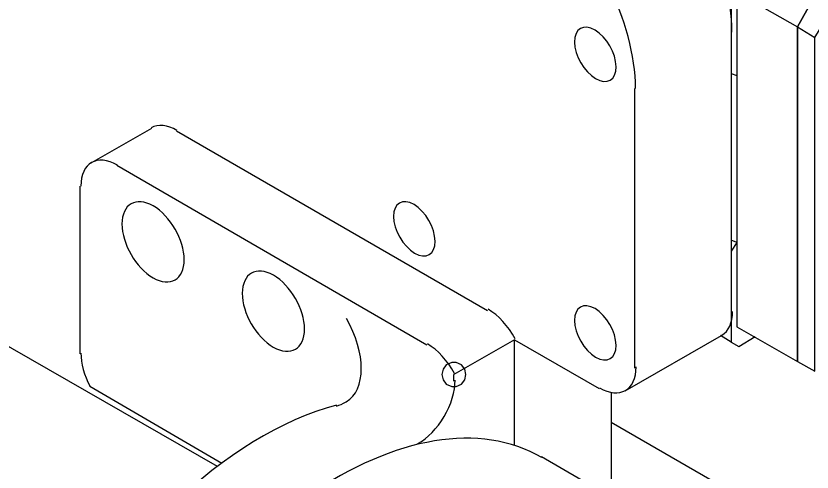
# Model space of a CAD drawing. Extents: x 23 to 317, y -101 to 289.
# Drawn here: x 118.8 to 129.82, y 66.2 to 72.52 of the extents above; entities that cross this region are included whole.
import ezdxf

# ---------------------------------------------------------------- set-up
doc = ezdxf.new("R2010")
doc.units = 0
doc.layers.get('0').update_dxf_attribs({"linetype": 'CONTINUOUS'})

msp = doc.modelspace()

# ---------------------------------------------------------------- linework, layer by layer
at = {"color": 7}
for points in [[(128.973647, 73.197896), (128.77853, 72.852689), (129.619035, 72.3724), (129.814152, 72.717607), (128.973647, 73.197896)], [(128.703485, 72.98777), (128.703485, 71.727012), (128.77853, 71.696994), (128.77853, 69.385605), (128.703485, 69.415623)], [(128.77853, 72.852689), (128.77853, 68.214901), (129.619035, 67.734613), (129.619035, 72.3724)], [(129.814152, 72.717607), (129.619035, 72.3724), (129.859179, 72.22231), (130.069306, 72.567517)], [(129.619035, 72.3724), (129.619035, 67.734613), (129.859179, 67.599531), (129.859179, 72.22231)], [(128.703485, 72.282346), (128.703485, 68.425028)], [(127.367682, 67.644558), (127.367682, 71.516886)], [(120.673659, 70.961552), (119.833153, 70.481263)], [(121.018866, 70.931534), (125.326455, 68.440037)], [(124.48595, 67.959748), (120.19337, 70.451245)], [(119.683063, 70.166074), (119.683063, 67.839676)], [(128.77853, 69.385605), (128.703485, 69.265533), (128.703485, 68.004775), (128.553394, 68.094829)], [(121.589209, 66.278738), (118.212179, 68.214901)], [(125.70168, 68.034793), (124.861175, 67.554504)], [(125.70168, 66.578918), (125.70168, 68.034793), (126.872384, 67.359387)], [(125.70168, 66.578918), (125.70168, 68.034793)], [(127.232601, 67.329369), (128.568403, 68.094829)], [(128.703485, 68.004775), (128.808548, 67.944739), (129.033683, 68.07982)], [(124.861175, 67.46445), (124.861175, 67.554504)], [(121.649245, 66.323765), (119.818144, 67.389405)], [(127.037483, 67.299351), (127.037483, 65.858485)], [(127.037483, 66.894107), (163.404341, 45.881478)], [(127.652853, 65.498268), (126.076906, 66.413819)]]:
    msp.add_lwpolyline(points, dxfattribs=at)
msp.add_lwpolyline([(125.026275, 67.554504), (125.011266, 67.629549), (124.966238, 67.689585), (124.891193, 67.719604), (124.831157, 67.719604), (124.756112, 67.689585), (124.711085, 67.629549), (124.696076, 67.554504), (124.711085, 67.479459), (124.756112, 67.419423), (124.831157, 67.389405), (124.891193, 67.389405), (124.966238, 67.419423), (125.011266, 67.479459), (125.026275, 67.554504), (125.026275, 67.554504)], close=True, dxfattribs=at)
for points in [[(128.712519, 72.298021), (128.7116, 72.751274), (128.572571, 73.270174), (128.319853, 73.763585)], [(127.376717, 71.517552), (127.375797, 71.970805), (127.236769, 72.489705), (126.98405, 72.983116)], [(126.816397, 72.324676), (126.657127, 72.418848), (126.52956, 72.345202), (126.531468, 72.160184)], [(127.108237, 71.819156), (127.106329, 72.004174), (126.975668, 72.230503), (126.816397, 72.324676)], [(126.531468, 72.160184), (126.533376, 71.975166), (126.664037, 71.748837), (126.823308, 71.654664)], [(126.823308, 71.654664), (126.982578, 71.560492), (127.110145, 71.634137), (127.108237, 71.819156)], [(121.027087, 70.936192), (120.893205, 71.013281), (120.764731, 71.025842), (120.669928, 70.971111)], [(120.201591, 70.455903), (119.922796, 70.616433), (119.696467, 70.485772), (119.696071, 70.164063)], [(120.697267, 69.890051), (120.45929, 70.026769), (120.265882, 69.915114), (120.265277, 69.640661)], [(124.309891, 69.908223), (124.150621, 70.002395), (124.023054, 69.92875), (124.024962, 69.743732)], [(124.60173, 69.402703), (124.599822, 69.587722), (124.469161, 69.814051), (124.309891, 69.908223)], [(121.127067, 69.145558), (121.127671, 69.420011), (120.935243, 69.753332), (120.697267, 69.890051)], [(124.024962, 69.743732), (124.02687, 69.558713), (124.157531, 69.332384), (124.316801, 69.238212)], [(120.265277, 69.640661), (120.264673, 69.366207), (120.457101, 69.032887), (120.695077, 68.896168)], [(124.316801, 69.238212), (124.476071, 69.14404), (124.603639, 69.217685), (124.60173, 69.402703)], [(120.695077, 68.896168), (120.933054, 68.759449), (121.126462, 68.871105), (121.127067, 69.145558)], [(122.363268, 68.929473), (122.125292, 69.066192), (121.931883, 68.954536), (121.931279, 68.680083)], [(122.793068, 68.184981), (122.793673, 68.459434), (122.601245, 68.792755), (122.363268, 68.929473)], [(121.931279, 68.680083), (121.930674, 68.40563), (122.123102, 68.072309), (122.361079, 67.935591)], [(126.816397, 68.467357), (126.657127, 68.561529), (126.52956, 68.487884), (126.531468, 68.302866)], [(127.108237, 67.961837), (127.106329, 68.146856), (126.975668, 68.373185), (126.816397, 68.467357)], [(125.710706, 68.048865), (125.615092, 68.227565), (125.47833, 68.376987), (125.334676, 68.459703)], [(128.572134, 68.100279), (128.666938, 68.155009), (128.720304, 68.272548), (128.720494, 68.427038)], [(123.3715, 67.177903), (123.647885, 67.337462), (123.64852, 67.853812), (123.372919, 68.331204)], [(126.531468, 68.302866), (126.533376, 68.117847), (126.664037, 67.891518), (126.823308, 67.797346)], [(122.361079, 67.935591), (122.599055, 67.798872), (122.792463, 67.910528), (122.793068, 68.184981)], [(124.870201, 67.568577), (124.774587, 67.747276), (124.637824, 67.896699), (124.494171, 67.979414)], [(126.823308, 67.797346), (126.982578, 67.703174), (127.110145, 67.776819), (127.108237, 67.961837)], [(119.696071, 67.852674), (119.695895, 67.709398), (119.741486, 67.544798), (119.824128, 67.390342)], [(126.879172, 67.369739), (127.157967, 67.209208), (127.384296, 67.339869), (127.384692, 67.661578)], [(124.726437, 66.97286), (124.823664, 67.138544), (124.878378, 67.32048), (124.878185, 67.477449)], [(123.236119, 67.118791), (123.279276, 67.130106), (123.32379, 67.148881), (123.368494, 67.174621)], [(123.237088, 67.130316), (121.705896, 66.726055), (120.073904, 65.162334), (119.089388, 63.156127)], [(124.36171, 66.597321), (124.497704, 66.671771), (124.629211, 66.807177), (124.726437, 66.97286)], [(126.080488, 66.405265), (125.228449, 66.897152), (124.039891, 66.702171), (122.842639, 65.874101)]]:
    msp.add_open_spline(points, degree=3, dxfattribs=at)

doc.saveas('drawing.dxf')
